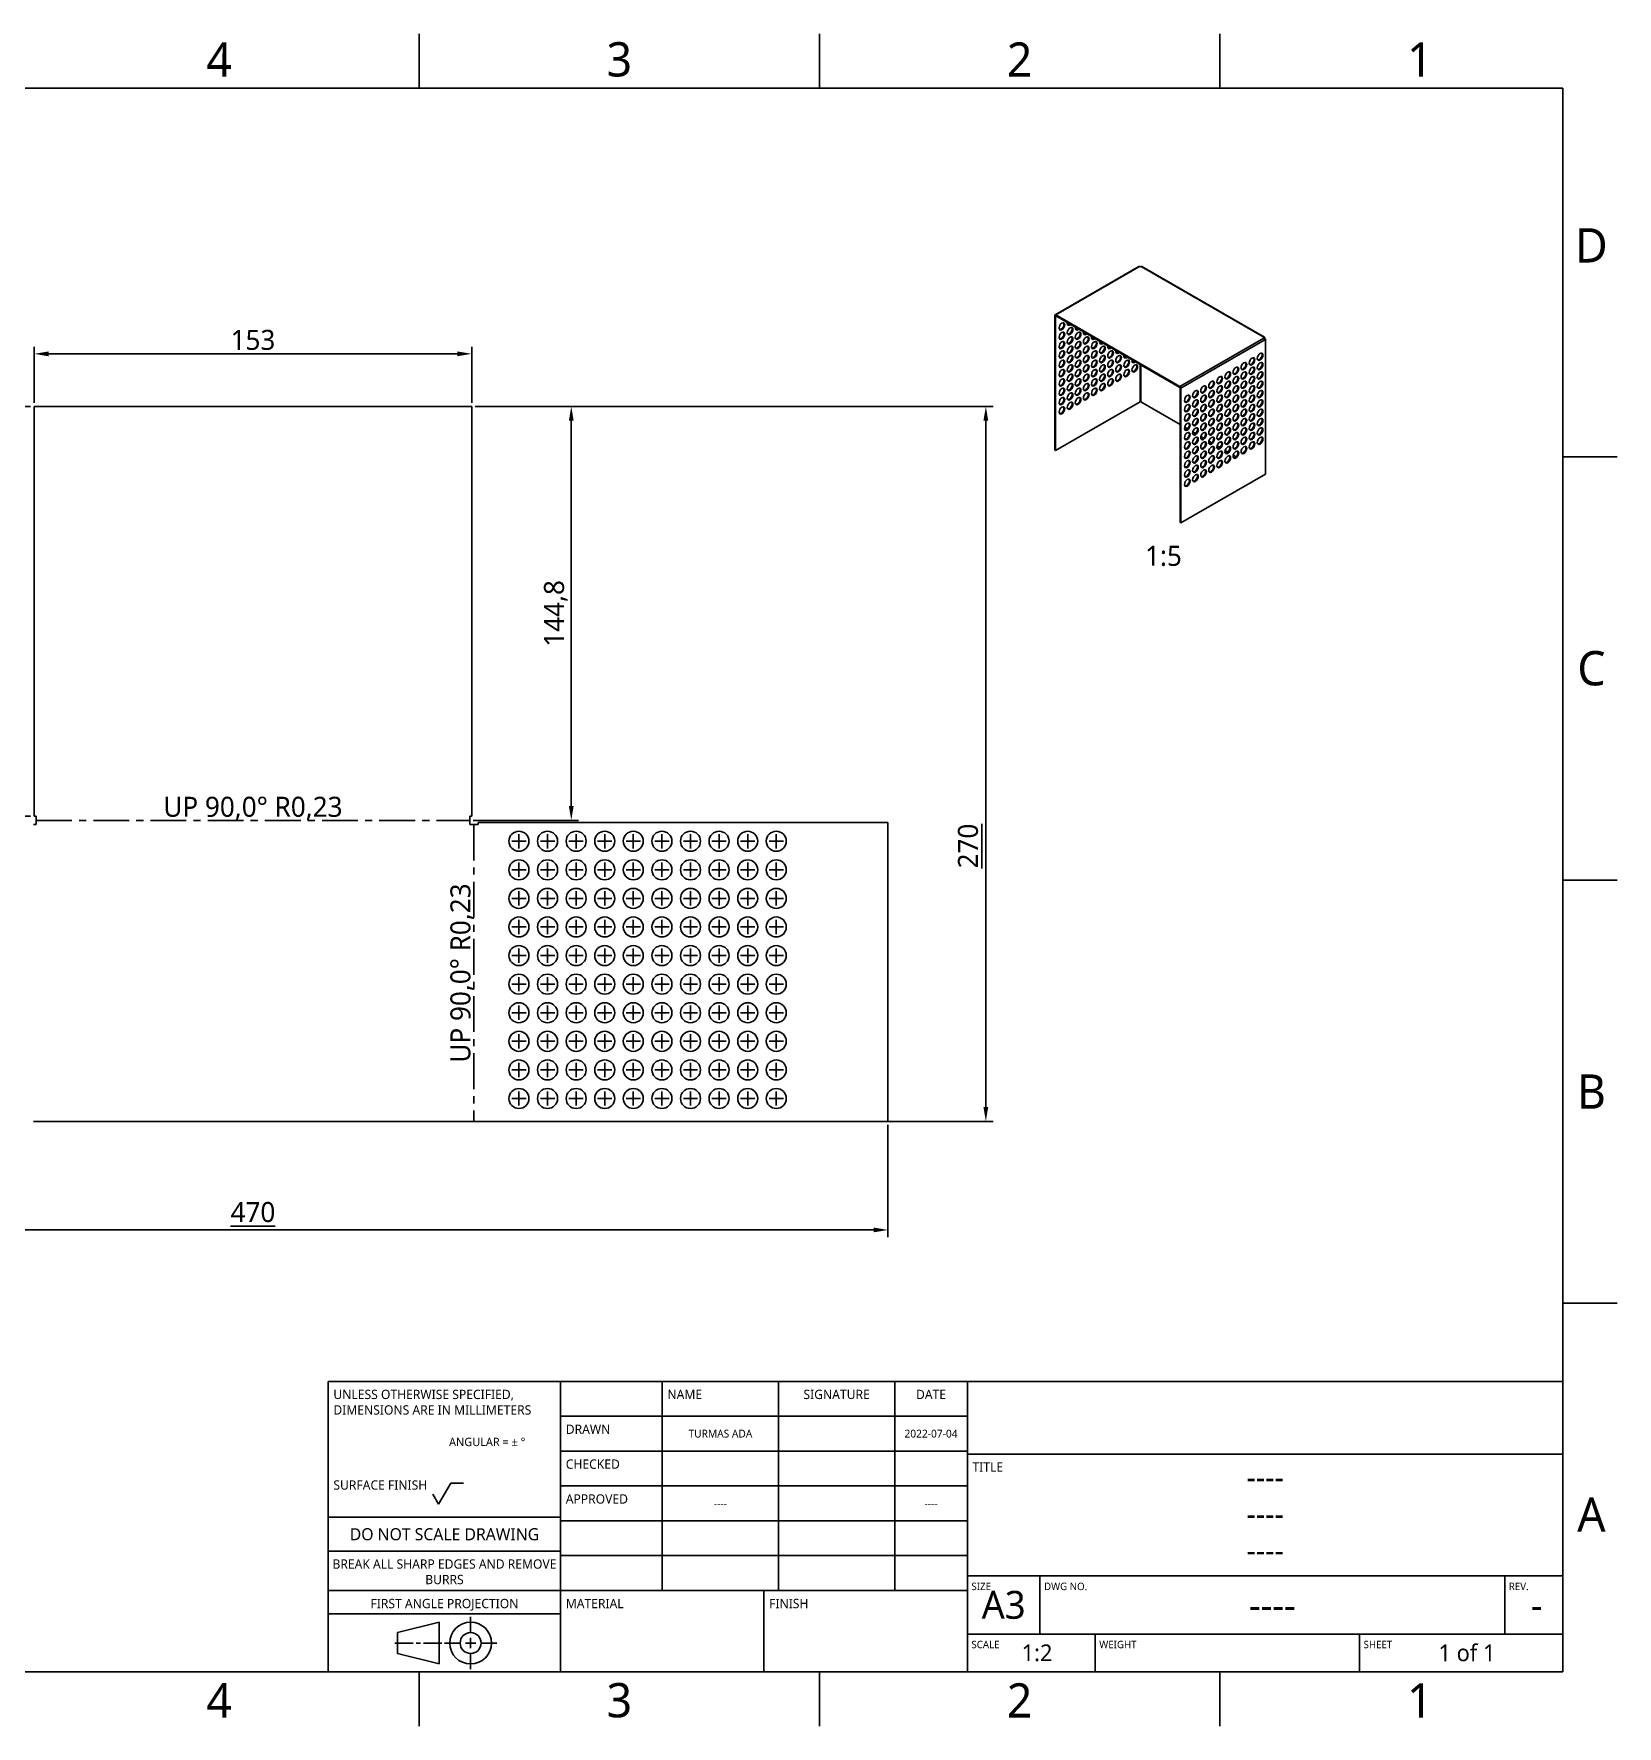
# Model space of a CAD drawing. Extents: x 1 to 420, y 0 to 296.
# Drawn here: x 143.1 to 420, y 0.5 to 296.5 of the extents above; entities that cross this region are included whole.
import ezdxf

# ---------------------------------------------------------------- set-up
doc = ezdxf.new("R2010")
doc.units = 0
doc.header["$LTSCALE"] = 12.7
doc.header["$PDMODE"] = 33
doc.header["$PDSIZE"] = 1
doc.linetypes.add('CENTER', pattern=[0.787402, 0.492126, -0.098425, 0.098425, -0.098425])
doc.layers.get('DEFPOINTS').update_dxf_attribs({"linetype": 'CONTINUOUS'})
for name, color, linetype in [('ANNOTATION_TEXT', 7, 'CONTINUOUS'), ('BORDER_FRAME', 7, 'CONTINUOUS'), ('BORDER_ZONES', 7, 'CONTINUOUS'), ('CENTERMARKS', 7, 'CONTINUOUS'), ('SHEETMETAL_BEND_LINES_UP', 7, 'CENTER'), ('TANGENT_LINES', 7, 'CONTINUOUS'), ('TITLE_BLOCK', 7, 'CONTINUOUS'), ('VISIBLE', 7, 'CONTINUOUS')]:
    doc.layers.add(name, color=color, linetype=linetype)
doc.styles.add('ONSHAPE-STANDARD', font='NotoSans-Regular.ttf')
doc.styles.add('ONSHAPE-STANDARD-DIMENSION', font='')
doc.styles.add('ONSHAPE-STANDARD-FIELDS', font='')
doc.styles.add('ONSHAPE-STANDARD-VIEW-LABE', font='NotoSans-Regular.ttf', dxfattribs={"height": 3.5})
doc.styles.get('ONSHAPE-STANDARD-DIMENSION').set_extended_font_data('Noto Sans')
doc.styles.get('ONSHAPE-STANDARD-FIELDS').set_extended_font_data('Noto Sans')
doc.dimstyles.new('ONSHAPE-ISO-25$0', dxfattribs={"dimtxt": 3.5, "dimasz": 2.5, "dimexe": 1.25, "dimexo": 0.625, "dimtad": 1, "dimtxsty": 'ONSHAPE-STANDARD-DIMENSION', "dimcen": 2.5, "dimclrd": 7, "dimclre": 7, "dimclrt": 7, "dimazin": 3, "dimtfac": 1, "dimtmove": 0, "dimatfit": 3})

# ---------------------------------------------------------------- blocks, each defined once
blk = doc.blocks.new('*D1')
at = {"layer": 'ANNOTATION_TEXT', "color": 7}
for p, q in [((143.18, 231.96), (143.18, 241.78)), ((145.68, 240.53), (217.18, 240.53)), ((219.68, 231.96), (219.68, 241.78))]:
    blk.add_line(p, q, dxfattribs=at)
for points in [[(145.68, 240.95), (145.68, 240.11), (143.18, 240.53)], [(217.18, 240.11), (217.18, 240.95), (219.68, 240.53)]]:
    blk.add_solid(points, dxfattribs=at)
at = {"layer": 'DEFPOINTS', "color": 0}
for p in [(219.68, 240.53), (143.18, 231.34), (219.68, 231.34)]:
    blk.add_point(p, dxfattribs=at)
at = {"layer": 'ANNOTATION_TEXT', "color": 7, "insert": (181.43, 242.95), "char_height": 3.5, "attachment_point": 5, "style": 'ONSHAPE-STANDARD-DIMENSION'}
blk.add_mtext('153', dxfattribs=at)
blk = doc.blocks.new('*D2')
at = {"layer": 'ANNOTATION_TEXT', "color": 7}
for p, q in [((142.55, 231.34), (129.45, 231.34)), ((130.7, 228.84), (130.7, 162.18)), ((142.55, 159.68), (129.45, 159.68))]:
    blk.add_line(p, q, dxfattribs=at)
for points in [[(131.11, 228.84), (130.28, 228.84), (130.7, 231.34)], [(130.28, 162.18), (131.11, 162.18), (130.7, 159.68)]]:
    blk.add_solid(points, dxfattribs=at)
at = {"layer": 'DEFPOINTS', "color": 0}
for p in [(143.18, 231.34), (130.7, 159.68), (143.18, 159.68)]:
    blk.add_point(p, dxfattribs=at)
at = {"layer": 'ANNOTATION_TEXT', "color": 7, "insert": (127.99, 205.14), "char_height": 3.5, "attachment_point": 5, "rotation": 90, "style": 'ONSHAPE-STANDARD-DIMENSION'}
blk.add_mtext('143,3', dxfattribs=at)
blk = doc.blocks.new('*D3')
at = {"layer": 'ANNOTATION_TEXT', "color": 7}
for p, q in [((70.37, 105.66), (70.37, 86.04)), ((292.48, 105.66), (292.48, 86.04)), ((72.87, 87.29), (289.98, 87.29))]:
    blk.add_line(p, q, dxfattribs=at)
for points in [[(72.87, 87.71), (72.87, 86.88), (70.37, 87.29)], [(289.98, 86.88), (289.98, 87.71), (292.48, 87.29)]]:
    blk.add_solid(points, dxfattribs=at)
at = {"layer": 'DEFPOINTS', "color": 0}
for p in [(70.37, 106.28), (292.48, 106.28), (292.48, 87.29)]:
    blk.add_point(p, dxfattribs=at)
at = {"layer": 'ANNOTATION_TEXT', "color": 7, "insert": (181.43, 90.4), "char_height": 3.5, "attachment_point": 5, "style": 'ONSHAPE-STANDARD-DIMENSION'}
blk.add_mtext('\\L470\\l', dxfattribs=at)
blk = doc.blocks.new('*D6')
at = {"layer": 'ANNOTATION_TEXT', "color": 7}
for p, q in [((220.3, 231.34), (238.35, 231.34)), ((237.1, 228.84), (237.1, 161.43)), ((219.96, 158.93), (238.35, 158.93))]:
    blk.add_line(p, q, dxfattribs=at)
for points in [[(237.51, 228.84), (236.68, 228.84), (237.1, 231.34)], [(236.68, 161.43), (237.51, 161.43), (237.1, 158.93)]]:
    blk.add_solid(points, dxfattribs=at)
at = {"layer": 'DEFPOINTS', "color": 0}
for p in [(219.68, 231.34), (219.33, 158.93), (237.1, 158.93)]:
    blk.add_point(p, dxfattribs=at)
at = {"layer": 'ANNOTATION_TEXT', "color": 7, "insert": (234.39, 195.13), "char_height": 3.5, "attachment_point": 5, "rotation": 90, "style": 'ONSHAPE-STANDARD-DIMENSION'}
blk.add_mtext('144,8', dxfattribs=at)
blk = doc.blocks.new('*D7')
at = {"layer": 'ANNOTATION_TEXT', "color": 7}
for p, q in [((220.3, 231.34), (310.85, 231.34)), ((309.6, 228.84), (309.6, 108.78)), ((220.97, 106.28), (310.85, 106.28))]:
    blk.add_line(p, q, dxfattribs=at)
for points in [[(310.01, 228.84), (309.18, 228.84), (309.6, 231.34)], [(309.18, 108.78), (310.01, 108.78), (309.6, 106.28)]]:
    blk.add_solid(points, dxfattribs=at)
at = {"layer": 'DEFPOINTS', "color": 0}
for p in [(219.68, 231.34), (220.35, 106.28), (309.6, 106.28)]:
    blk.add_point(p, dxfattribs=at)
at = {"layer": 'ANNOTATION_TEXT', "color": 7, "insert": (306.49, 154.44), "char_height": 3.5, "attachment_point": 5, "rotation": 90, "style": 'ONSHAPE-STANDARD-DIMENSION'}
blk.add_mtext('\\L270\\l', dxfattribs=at)

msp = doc.modelspace()

# ---------------------------------------------------------------- linework, layer by layer
at = {"layer": 'BORDER_FRAME'}
for p, q in [((10.5, 287), (410.5, 287)), ((410.5, 287), (410.5, 10)), ((410.5, 10), (10.5, 10))]:
    msp.add_line(p, q, dxfattribs=at)
at = {"layer": 'BORDER_ZONES'}
for p, q in [((210.5, 287), (210.5, 296.5)), ((280.5, 287), (280.5, 296.5)), ((350.5, 287), (350.5, 296.5)), ((410.5, 222.5), (420, 222.5)), ((410.5, 148.5), (420, 148.5)), ((410.5, 74.5), (420, 74.5)), ((210.5, 10), (210.5, 0.5)), ((280.5, 10), (280.5, 0.5)), ((350.5, 10), (350.5, 0.5))]:
    msp.add_line(p, q, dxfattribs=at)
at = {"layer": 'CENTERMARKS', "linetype": 'CONTINUOUS'}
for p, q in [((226.6979, 155.2818), (229.1979, 155.2818)), ((227.9479, 154.0318), (227.9479, 156.5318)), ((231.6979, 155.2818), (234.1979, 155.2818)), ((232.9479, 154.0318), (232.9479, 156.5318)), ((236.6979, 155.2818), (239.1979, 155.2818)), ((237.9479, 154.0318), (237.9479, 156.5318)), ((241.6979, 155.2818), (244.1979, 155.2818)), ((242.9479, 154.0318), (242.9479, 156.5318)), ((246.6979, 155.2818), (249.1979, 155.2818)), ((247.9479, 154.0318), (247.9479, 156.5318)), ((251.6979, 155.2818), (254.1979, 155.2818)), ((252.9479, 154.0318), (252.9479, 156.5318)), ((256.6979, 155.2818), (259.1979, 155.2818)), ((257.9479, 154.0318), (257.9479, 156.5318)), ((261.6979, 155.2818), (264.1979, 155.2818)), ((262.9479, 154.0318), (262.9479, 156.5318)), ((266.6979, 155.2818), (269.1979, 155.2818)), ((267.9479, 154.0318), (267.9479, 156.5318)), ((271.6979, 155.2818), (274.1979, 155.2818)), ((272.9479, 154.0318), (272.9479, 156.5318)), ((227.9479, 149.0318), (227.9479, 151.5318)), ((232.9479, 149.0318), (232.9479, 151.5318)), ((237.9479, 149.0318), (237.9479, 151.5318)), ((242.9479, 149.0318), (242.9479, 151.5318)), ((247.9479, 149.0318), (247.9479, 151.5318)), ((252.9479, 149.0318), (252.9479, 151.5318)), ((257.9479, 149.0318), (257.9479, 151.5318)), ((262.9479, 149.0318), (262.9479, 151.5318)), ((267.9479, 149.0318), (267.9479, 151.5318)), ((272.9479, 149.0318), (272.9479, 151.5318)), ((226.6979, 150.2818), (229.1979, 150.2818)), ((231.6979, 150.2818), (234.1979, 150.2818)), ((236.6979, 150.2818), (239.1979, 150.2818)), ((241.6979, 150.2818), (244.1979, 150.2818)), ((246.6979, 150.2818), (249.1979, 150.2818)), ((251.6979, 150.2818), (254.1979, 150.2818)), ((256.6979, 150.2818), (259.1979, 150.2818)), ((261.6979, 150.2818), (264.1979, 150.2818)), ((266.6979, 150.2818), (269.1979, 150.2818)), ((271.6979, 150.2818), (274.1979, 150.2818)), ((226.6979, 145.2818), (229.1979, 145.2818)), ((227.9479, 144.0318), (227.9479, 146.5318)), ((231.6979, 145.2818), (234.1979, 145.2818)), ((232.9479, 144.0318), (232.9479, 146.5318)), ((236.6979, 145.2818), (239.1979, 145.2818)), ((237.9479, 144.0318), (237.9479, 146.5318)), ((241.6979, 145.2818), (244.1979, 145.2818)), ((242.9479, 144.0318), (242.9479, 146.5318)), ((246.6979, 145.2818), (249.1979, 145.2818)), ((247.9479, 144.0318), (247.9479, 146.5318)), ((251.6979, 145.2818), (254.1979, 145.2818)), ((252.9479, 144.0318), (252.9479, 146.5318)), ((256.6979, 145.2818), (259.1979, 145.2818)), ((257.9479, 144.0318), (257.9479, 146.5318)), ((261.6979, 145.2818), (264.1979, 145.2818)), ((262.9479, 144.0318), (262.9479, 146.5318)), ((266.6979, 145.2818), (269.1979, 145.2818)), ((267.9479, 144.0318), (267.9479, 146.5318)), ((271.6979, 145.2818), (274.1979, 145.2818)), ((272.9479, 144.0318), (272.9479, 146.5318)), ((226.6979, 140.2818), (229.1979, 140.2818)), ((227.9479, 139.0318), (227.9479, 141.5318)), ((231.6979, 140.2818), (234.1979, 140.2818)), ((232.9479, 139.0318), (232.9479, 141.5318)), ((236.6979, 140.2818), (239.1979, 140.2818)), ((237.9479, 139.0318), (237.9479, 141.5318)), ((241.6979, 140.2818), (244.1979, 140.2818)), ((242.9479, 139.0318), (242.9479, 141.5318)), ((246.6979, 140.2818), (249.1979, 140.2818)), ((247.9479, 139.0318), (247.9479, 141.5318)), ((251.6979, 140.2818), (254.1979, 140.2818)), ((252.9479, 139.0318), (252.9479, 141.5318)), ((256.6979, 140.2818), (259.1979, 140.2818)), ((257.9479, 139.0318), (257.9479, 141.5318)), ((261.6979, 140.2818), (264.1979, 140.2818)), ((262.9479, 139.0318), (262.9479, 141.5318)), ((266.6979, 140.2818), (269.1979, 140.2818)), ((267.9479, 139.0318), (267.9479, 141.5318)), ((271.6979, 140.2818), (274.1979, 140.2818)), ((272.9479, 139.0318), (272.9479, 141.5318)), ((227.9479, 134.0318), (227.9479, 136.5318)), ((232.9479, 134.0318), (232.9479, 136.5318)), ((237.9479, 134.0318), (237.9479, 136.5318)), ((242.9479, 134.0318), (242.9479, 136.5318)), ((247.9479, 134.0318), (247.9479, 136.5318)), ((252.9479, 134.0318), (252.9479, 136.5318)), ((257.9479, 134.0318), (257.9479, 136.5318)), ((262.9479, 134.0318), (262.9479, 136.5318)), ((267.9479, 134.0318), (267.9479, 136.5318)), ((272.9479, 134.0318), (272.9479, 136.5318)), ((226.6979, 135.2818), (229.1979, 135.2818)), ((231.6979, 135.2818), (234.1979, 135.2818)), ((236.6979, 135.2818), (239.1979, 135.2818)), ((241.6979, 135.2818), (244.1979, 135.2818)), ((246.6979, 135.2818), (249.1979, 135.2818)), ((251.6979, 135.2818), (254.1979, 135.2818)), ((256.6979, 135.2818), (259.1979, 135.2818)), ((261.6979, 135.2818), (264.1979, 135.2818)), ((266.6979, 135.2818), (269.1979, 135.2818)), ((271.6979, 135.2818), (274.1979, 135.2818)), ((226.6979, 130.2818), (229.1979, 130.2818)), ((227.9479, 129.0318), (227.9479, 131.5318)), ((231.6979, 130.2818), (234.1979, 130.2818)), ((232.9479, 129.0318), (232.9479, 131.5318)), ((236.6979, 130.2818), (239.1979, 130.2818)), ((237.9479, 129.0318), (237.9479, 131.5318)), ((241.6979, 130.2818), (244.1979, 130.2818)), ((242.9479, 129.0318), (242.9479, 131.5318)), ((246.6979, 130.2818), (249.1979, 130.2818)), ((247.9479, 129.0318), (247.9479, 131.5318)), ((251.6979, 130.2818), (254.1979, 130.2818)), ((252.9479, 129.0318), (252.9479, 131.5318)), ((256.6979, 130.2818), (259.1979, 130.2818)), ((257.9479, 129.0318), (257.9479, 131.5318)), ((261.6979, 130.2818), (264.1979, 130.2818)), ((262.9479, 129.0318), (262.9479, 131.5318)), ((266.6979, 130.2818), (269.1979, 130.2818)), ((267.9479, 129.0318), (267.9479, 131.5318)), ((271.6979, 130.2818), (274.1979, 130.2818)), ((272.9479, 129.0318), (272.9479, 131.5318)), ((226.6979, 125.2818), (229.1979, 125.2818)), ((227.9479, 124.0318), (227.9479, 126.5318)), ((231.6979, 125.2818), (234.1979, 125.2818)), ((232.9479, 124.0318), (232.9479, 126.5318)), ((236.6979, 125.2818), (239.1979, 125.2818)), ((237.9479, 124.0318), (237.9479, 126.5318)), ((241.6979, 125.2818), (244.1979, 125.2818)), ((242.9479, 124.0318), (242.9479, 126.5318)), ((246.6979, 125.2818), (249.1979, 125.2818)), ((247.9479, 124.0318), (247.9479, 126.5318)), ((251.6979, 125.2818), (254.1979, 125.2818)), ((252.9479, 124.0318), (252.9479, 126.5318)), ((256.6979, 125.2818), (259.1979, 125.2818)), ((257.9479, 124.0318), (257.9479, 126.5318)), ((261.6979, 125.2818), (264.1979, 125.2818)), ((262.9479, 124.0318), (262.9479, 126.5318)), ((266.6979, 125.2818), (269.1979, 125.2818)), ((267.9479, 124.0318), (267.9479, 126.5318)), ((271.6979, 125.2818), (274.1979, 125.2818)), ((272.9479, 124.0318), (272.9479, 126.5318)), ((227.9479, 119.0318), (227.9479, 121.5318)), ((232.9479, 119.0318), (232.9479, 121.5318)), ((237.9479, 119.0318), (237.9479, 121.5318)), ((242.9479, 119.0318), (242.9479, 121.5318)), ((247.9479, 119.0318), (247.9479, 121.5318)), ((252.9479, 119.0318), (252.9479, 121.5318)), ((257.9479, 119.0318), (257.9479, 121.5318)), ((262.9479, 119.0318), (262.9479, 121.5318)), ((267.9479, 119.0318), (267.9479, 121.5318)), ((272.9479, 119.0318), (272.9479, 121.5318)), ((226.6979, 120.2818), (229.1979, 120.2818)), ((231.6979, 120.2818), (234.1979, 120.2818)), ((236.6979, 120.2818), (239.1979, 120.2818)), ((241.6979, 120.2818), (244.1979, 120.2818)), ((246.6979, 120.2818), (249.1979, 120.2818)), ((251.6979, 120.2818), (254.1979, 120.2818)), ((256.6979, 120.2818), (259.1979, 120.2818)), ((261.6979, 120.2818), (264.1979, 120.2818)), ((266.6979, 120.2818), (269.1979, 120.2818)), ((271.6979, 120.2818), (274.1979, 120.2818)), ((227.9479, 114.0318), (227.9479, 116.5318)), ((232.9479, 114.0318), (232.9479, 116.5318)), ((237.9479, 114.0318), (237.9479, 116.5318)), ((242.9479, 114.0318), (242.9479, 116.5318)), ((247.9479, 114.0318), (247.9479, 116.5318)), ((252.9479, 114.0318), (252.9479, 116.5318)), ((257.9479, 114.0318), (257.9479, 116.5318)), ((262.9479, 114.0318), (262.9479, 116.5318)), ((267.9479, 114.0318), (267.9479, 116.5318)), ((272.9479, 114.0318), (272.9479, 116.5318)), ((226.6979, 115.2818), (229.1979, 115.2818)), ((231.6979, 115.2818), (234.1979, 115.2818)), ((236.6979, 115.2818), (239.1979, 115.2818)), ((241.6979, 115.2818), (244.1979, 115.2818)), ((246.6979, 115.2818), (249.1979, 115.2818)), ((251.6979, 115.2818), (254.1979, 115.2818)), ((256.6979, 115.2818), (259.1979, 115.2818)), ((261.6979, 115.2818), (264.1979, 115.2818)), ((266.6979, 115.2818), (269.1979, 115.2818)), ((271.6979, 115.2818), (274.1979, 115.2818)), ((226.6979, 110.2818), (229.1979, 110.2818)), ((227.9479, 109.0318), (227.9479, 111.5318)), ((231.6979, 110.2818), (234.1979, 110.2818)), ((232.9479, 109.0318), (232.9479, 111.5318)), ((236.6979, 110.2818), (239.1979, 110.2818)), ((237.9479, 109.0318), (237.9479, 111.5318)), ((241.6979, 110.2818), (244.1979, 110.2818)), ((242.9479, 109.0318), (242.9479, 111.5318)), ((246.6979, 110.2818), (249.1979, 110.2818)), ((247.9479, 109.0318), (247.9479, 111.5318)), ((251.6979, 110.2818), (254.1979, 110.2818)), ((252.9479, 109.0318), (252.9479, 111.5318)), ((256.6979, 110.2818), (259.1979, 110.2818)), ((257.9479, 109.0318), (257.9479, 111.5318)), ((261.6979, 110.2818), (264.1979, 110.2818)), ((262.9479, 109.0318), (262.9479, 111.5318)), ((266.6979, 110.2818), (269.1979, 110.2818)), ((267.9479, 109.0318), (267.9479, 111.5318)), ((271.6979, 110.2818), (274.1979, 110.2818)), ((272.9479, 109.0318), (272.9479, 111.5318))]:
    msp.add_line(p, q, dxfattribs=at)
at = {"layer": 'SHEETMETAL_BEND_LINES_UP'}
for p, q in [((143.5268, 158.9339), (219.3309, 158.9339)), ((220.0809, 158.1839), (220.0809, 106.2818))]:
    msp.add_line(p, q, dxfattribs=at)
at = {"layer": 'TANGENT_LINES'}
for p, q in [((336.494, 255.8205), (321.8139, 247.3449)), ((358.2078, 243.4418), (336.7672, 255.8205)), ((321.7813, 247.1629), (321.6399, 247.2445)), ((321.8139, 247.1816), (321.7813, 247.1629)), ((321.8139, 247.1816), (321.8139, 247.3449)), ((358.2078, 243.284), (343.5277, 234.8085)), ((358.3817, 242.9827), (343.7016, 234.5072)), ((358.2078, 243.4418), (358.2078, 243.284)), ((358.2418, 243.2605), (358.3817, 243.3413)), ((343.5277, 234.6452), (343.5277, 234.8085)), ((343.5602, 234.5888), (343.7016, 234.5072))]:
    msp.add_line(p, q, dxfattribs=at)
at = {"layer": 'TITLE_BLOCK'}
for p, q in [((194.6, 10), (194.6, 60.8)), ((194.6, 60.8), (235.24, 60.8)), ((235.24, 10), (235.24, 60.8)), ((235.24, 60.8), (306.36, 60.8)), ((253.02, 24.224), (253.02, 60.8)), ((273.34, 24.224), (273.34, 60.8)), ((293.66, 24.224), (293.66, 60.8)), ((306.36, 10), (306.36, 60.8)), ((306.36, 60.8), (410.5, 60.8)), ((235.24, 54.704), (306.36, 54.704)), ((235.24, 48.608), (306.36, 48.608)), ((306.36, 48.1), (410.5, 48.1)), ((213.904, 39.3298), (216.0376, 43.0253)), ((216.0376, 43.0253), (218.2728, 43.0253)), ((235.24, 42.512), (306.36, 42.512)), ((212.888, 41.0896), (213.904, 39.3298)), ((194.6, 37.0256), (235.24, 37.0256)), ((235.24, 36.416), (306.36, 36.416)), ((194.6, 31.1328), (235.24, 31.1328)), ((235.24, 30.32), (306.36, 30.32)), ((306.36, 26.764), (410.5, 26.764)), ((319.06, 16.604), (319.06, 26.764)), ((400.34, 16.604), (400.34, 26.764)), ((194.6, 24.224), (235.24, 24.224)), ((235.24, 24.224), (306.36, 24.224)), ((270.8, 10), (270.8, 24.224)), ((194.6, 20.16), (235.24, 20.16)), ((214.0056, 18.697), (206.6904, 16.8682)), ((214.0056, 11.3818), (214.0056, 18.697)), ((219.492, 16.8682), (219.492, 19.6114)), ((209.4336, 15.0394), (206.2332, 15.0394)), ((206.6904, 16.8682), (206.6904, 13.2106)), ((210.7138, 15.0394), (209.9822, 15.0394)), ((211.2624, 15.0394), (214.4628, 15.0394)), ((217.6632, 15.0394), (214.92, 15.0394)), ((220.4064, 15.0394), (218.5776, 15.0394)), ((219.492, 15.9538), (219.492, 14.125)), ((221.3208, 15.0394), (224.064, 15.0394)), ((306.36, 16.604), (410.5, 16.604)), ((328.712, 10), (328.712, 16.604)), ((374.94, 10), (374.94, 16.604)), ((206.6904, 13.2106), (214.0056, 11.3818)), ((219.492, 13.2106), (219.492, 10.4674)), ((194.6, 10), (235.24, 10))]:
    msp.add_line(p, q, dxfattribs=at)
for radius in [3.6576, 1.8288]:
    msp.add_circle((219.492, 15.0394), radius, dxfattribs=at)
at = {"layer": 'VISIBLE'}
for p, q in [((336.371, 255.8327), (321.6909, 247.3571)), ((336.494, 255.8205), (336.6306, 255.7416)), ((336.6306, 255.7416), (336.7672, 255.8205)), ((358.3308, 243.4539), (336.8902, 255.8327)), ((321.6399, 223.6853), (321.6399, 247.2445)), ((321.7813, 223.6037), (321.7813, 247.1629)), ((343.5277, 234.8085), (321.8139, 247.3449)), ((343.5277, 234.6452), (321.8139, 247.1816)), ((358.2078, 243.4418), (358.0712, 243.3629)), ((358.0712, 243.3629), (358.2078, 243.284)), ((358.3817, 243.1836), (358.3308, 243.1542)), ((358.4802, 243.1268), (358.3697, 243.063)), ((358.3817, 243.1836), (358.3817, 243.3413)), ((358.4802, 243.1268), (358.3817, 243.1836)), ((358.3817, 242.9827), (358.3817, 242.825)), ((358.3817, 242.9386), (358.4802, 242.8818)), ((358.3817, 242.825), (358.4802, 242.8818)), ((358.4802, 242.8818), (358.4802, 243.1268)), ((358.4802, 219.4804), (358.4802, 242.8818)), ((336.5599, 232.1361), (336.5599, 238.668)), ((336.7013, 232.1361), (336.7013, 238.5864)), ((343.5602, 211.0296), (343.5602, 234.5888)), ((343.7016, 210.948), (343.7016, 234.5072)), ((143.1788, 231.3359), (219.6788, 231.3359)), ((143.1788, 231.3359), (143.1788, 159.6839)), ((219.6788, 231.3359), (219.6788, 159.6839)), ((321.7813, 223.6037), (336.5599, 232.1361)), ((343.5602, 228.176), (336.7013, 232.1361)), ((344.8631, 227.4238), (344.3687, 227.7093)), ((346.2774, 226.6073), (345.7829, 226.8928)), ((347.6916, 225.7908), (347.1971, 226.0763)), ((349.1058, 224.9743), (348.6114, 225.2598)), ((321.7813, 223.6037), (321.6399, 223.6853)), ((350.52, 224.1578), (350.0256, 224.4433)), ((351.9342, 223.3413), (351.4398, 223.6268)), ((353.3484, 222.5248), (352.854, 222.8103)), ((343.7016, 210.948), (358.4802, 219.4804)), ((343.5602, 211.0296), (343.7016, 210.948)), ((143.5268, 158.1839), (143.0438, 158.1839)), ((143.1788, 159.6839), (143.5268, 159.6839)), ((143.5268, 159.6839), (143.5268, 159.2009)), ((143.5268, 158.6668), (143.5268, 159.2009)), ((143.5268, 158.6668), (143.5268, 158.1839)), ((219.3309, 159.6839), (219.6788, 159.6839)), ((219.3309, 159.2009), (219.3309, 159.6839)), ((219.3309, 159.2009), (219.3309, 158.6668)), ((219.3309, 158.1839), (219.3309, 158.6668)), ((219.8138, 158.1839), (219.3309, 158.1839)), ((219.8138, 158.1839), (220.3479, 158.1839)), ((220.8309, 158.1839), (220.3479, 158.1839)), ((220.8309, 158.5318), (220.8309, 158.1839)), ((292.4829, 158.5318), (220.8309, 158.5318)), ((292.4829, 106.2818), (292.4829, 158.5318)), ((143.0438, 106.2818), (219.8138, 106.2818)), ((220.3479, 106.2818), (219.8138, 106.2818)), ((292.4829, 106.2818), (220.3479, 106.2818))]:
    msp.add_line(p, q, dxfattribs=at)
for centre in [(227.9479, 155.2818), (232.9479, 155.2818), (237.9479, 155.2818), (242.9479, 155.2818), (247.9479, 155.2818), (252.9479, 155.2818), (257.9479, 155.2818), (262.9479, 155.2818), (267.9479, 155.2818), (272.9479, 155.2818), (227.9479, 150.2818), (232.9479, 150.2818), (237.9479, 150.2818), (242.9479, 150.2818), (247.9479, 150.2818), (252.9479, 150.2818), (257.9479, 150.2818), (262.9479, 150.2818), (267.9479, 150.2818), (272.9479, 150.2818), (227.9479, 145.2818), (232.9479, 145.2818), (237.9479, 145.2818), (242.9479, 145.2818), (247.9479, 145.2818), (252.9479, 145.2818), (257.9479, 145.2818), (262.9479, 145.2818), (267.9479, 145.2818), (272.9479, 145.2818), (227.9479, 140.2818), (232.9479, 140.2818), (237.9479, 140.2818), (242.9479, 140.2818), (247.9479, 140.2818), (252.9479, 140.2818), (257.9479, 140.2818), (262.9479, 140.2818), (267.9479, 140.2818), (272.9479, 140.2818), (227.9479, 135.2818), (232.9479, 135.2818), (237.9479, 135.2818), (242.9479, 135.2818), (247.9479, 135.2818), (252.9479, 135.2818), (257.9479, 135.2818), (262.9479, 135.2818), (267.9479, 135.2818), (272.9479, 135.2818), (227.9479, 130.2818), (232.9479, 130.2818), (237.9479, 130.2818), (242.9479, 130.2818), (247.9479, 130.2818), (252.9479, 130.2818), (257.9479, 130.2818), (262.9479, 130.2818), (267.9479, 130.2818), (272.9479, 130.2818), (227.9479, 125.2818), (232.9479, 125.2818), (237.9479, 125.2818), (242.9479, 125.2818), (247.9479, 125.2818), (252.9479, 125.2818), (257.9479, 125.2818), (262.9479, 125.2818), (267.9479, 125.2818), (272.9479, 125.2818), (227.9479, 120.2818), (232.9479, 120.2818), (237.9479, 120.2818), (242.9479, 120.2818), (247.9479, 120.2818), (252.9479, 120.2818), (257.9479, 120.2818), (262.9479, 120.2818), (267.9479, 120.2818), (272.9479, 120.2818), (227.9479, 115.2818), (232.9479, 115.2818), (237.9479, 115.2818), (242.9479, 115.2818), (247.9479, 115.2818), (252.9479, 115.2818), (257.9479, 115.2818), (262.9479, 115.2818), (267.9479, 115.2818), (272.9479, 115.2818), (227.9479, 110.2818), (232.9479, 110.2818), (237.9479, 110.2818), (242.9479, 110.2818), (247.9479, 110.2818), (252.9479, 110.2818), (257.9479, 110.2818), (262.9479, 110.2818), (267.9479, 110.2818), (272.9479, 110.2818)]:
    msp.add_circle(centre, 1.75, dxfattribs=at)
for centre, major_axis, start_param, end_param in [((336.494, 255.6196), (0.123, -0.213), 2.35619449, 3.14159265), ((336.7672, 255.6196), (0.123, 0.213), 0, 0.78539816), ((321.8139, 247.1441), (0.123, -0.213), 2.35619449, 3.92699082), ((321.8139, 247.1441), (0.023, -0.0398), 2.35619449, 3.92699082), ((322.7713, 245.4156), (0.35, 0.6062), 3.34502339, 6.07975457), ((324.3269, 246.1504), (0.35, 0.6062), 2.11673674, 4.16644856), ((324.1855, 246.2321), (0.35, 0.6062), 3.34502339, 4.16644856), ((322.7713, 243.7826), (0.35, 0.6062), 3.34502339, 6.07975457), ((324.1855, 244.5991), (0.35, 0.6062), 3.34502339, 6.07975457), ((324.1855, 242.9661), (0.35, 0.6062), 3.34502339, 6.07975457), ((325.7411, 245.3339), (0.35, 0.6062), 2.11673674, 4.16644856), ((325.5997, 245.4156), (0.35, 0.6062), 3.34502339, 4.16644856), ((325.5997, 243.7826), (0.35, 0.6062), 3.34502339, 6.07975457), ((327.1553, 244.5174), (0.35, 0.6062), 2.11673674, 4.16644856), ((327.0139, 244.5991), (0.35, 0.6062), 3.34502339, 4.16644856), ((327.0139, 242.9661), (0.35, 0.6062), 3.34502339, 6.07975457), ((328.5696, 243.7009), (0.35, 0.6062), 2.11673674, 4.16644856), ((328.4281, 243.7826), (0.35, 0.6062), 3.34502339, 4.16644856), ((329.9838, 242.8844), (0.35, 0.6062), 2.11673674, 4.16644856), ((358.2078, 243.0832), (0.123, -0.213), 0.78539816, 2.35619449), ((322.7713, 242.1496), (0.35, 0.6062), 3.34502339, 6.07975457), ((322.7713, 240.5166), (0.35, 0.6062), 3.34502339, 6.07975457), ((324.1855, 241.3331), (0.35, 0.6062), 3.34502339, 6.07975457), ((324.1855, 239.7001), (0.35, 0.6062), 3.34502339, 6.07975457), ((325.5997, 242.1496), (0.35, 0.6062), 3.34502339, 6.07975457), ((325.5997, 240.5166), (0.35, 0.6062), 3.34502339, 6.07975457), ((327.0139, 241.3331), (0.35, 0.6062), 3.34502339, 6.07975457), ((327.0139, 239.7001), (0.35, 0.6062), 3.34502339, 6.07975457), ((328.4281, 242.1496), (0.35, 0.6062), 3.34502339, 6.07975457), ((328.4281, 240.5166), (0.35, 0.6062), 3.34502339, 6.07975457), ((329.8423, 242.9661), (0.35, 0.6062), 3.34502339, 4.16644856), ((329.8423, 241.3331), (0.35, 0.6062), 3.34502339, 6.07975457), ((329.8423, 239.7001), (0.35, 0.6062), 3.34502339, 6.07975457), ((331.398, 242.0679), (0.35, 0.6062), 2.11673674, 4.16644856), ((331.2566, 242.1496), (0.35, 0.6062), 3.34502339, 4.16644856), ((331.2566, 240.5166), (0.35, 0.6062), 3.34502339, 6.07975457), ((332.8122, 241.2514), (0.35, 0.6062), 2.11673674, 4.16644856), ((332.6708, 241.3331), (0.35, 0.6062), 3.34502339, 4.16644856), ((332.6708, 239.7001), (0.35, 0.6062), 3.34502339, 6.07975457), ((334.2264, 240.4349), (0.35, 0.6062), 2.11673674, 4.16644856), ((334.085, 240.5166), (0.35, 0.6062), 3.34502339, 4.16644856), ((356.0053, 239.2918), (0.35, 0.6062), 3.34502339, 6.07975457), ((357.4195, 240.1083), (0.35, 0.6062), 3.34502339, 6.07975457), ((322.7713, 238.8836), (0.35, 0.6062), 3.34502339, 6.07975457), ((322.7713, 237.2506), (0.35, 0.6062), 3.34502339, 6.07975457), ((324.1855, 238.0671), (0.35, 0.6062), 3.34502339, 6.07975457), ((324.1855, 236.4341), (0.35, 0.6062), 3.34502339, 6.07975457), ((325.5997, 238.8836), (0.35, 0.6062), 3.34502339, 6.07975457), ((325.5997, 237.2506), (0.35, 0.6062), 3.34502339, 6.07975457), ((327.0139, 238.0671), (0.35, 0.6062), 3.34502339, 6.07975457), ((327.0139, 236.4341), (0.35, 0.6062), 3.34502339, 6.07975457), ((328.4281, 238.8836), (0.35, 0.6062), 3.34502339, 6.07975457), ((328.4281, 237.2506), (0.35, 0.6062), 3.34502339, 6.07975457), ((329.8423, 238.0671), (0.35, 0.6062), 3.34502339, 6.07975457), ((329.8423, 236.4341), (0.35, 0.6062), 3.34502339, 6.07975457), ((331.2566, 238.8836), (0.35, 0.6062), 3.34502339, 6.07975457), ((331.2566, 237.2506), (0.35, 0.6062), 3.34502339, 6.07975457), ((332.6708, 238.0671), (0.35, 0.6062), 3.34502339, 6.07975457), ((332.6708, 236.4341), (0.35, 0.6062), 3.34502339, 6.07975457), ((334.085, 238.8836), (0.35, 0.6062), 3.34502339, 6.07975457), ((334.085, 237.2506), (0.35, 0.6062), 3.34502339, 6.07975457), ((335.6406, 239.6184), (0.35, 0.6062), 2.11673674, 4.16644856), ((335.4992, 239.7001), (0.35, 0.6062), 3.34502339, 4.16644856), ((335.4992, 238.0671), (0.35, 0.6062), 3.34502339, 6.07975457), ((351.7627, 236.8423), (0.35, 0.6062), 3.34502339, 6.07975457), ((353.1769, 237.6588), (0.35, 0.6062), 3.34502339, 6.07975457), ((354.5911, 238.4753), (0.35, 0.6062), 3.34502339, 6.07975457), ((354.5911, 236.8423), (0.35, 0.6062), 3.34502339, 6.07975457), ((356.0053, 237.6588), (0.35, 0.6062), 3.34502339, 6.07975457), ((357.4195, 238.4753), (0.35, 0.6062), 3.34502339, 6.07975457), ((357.4195, 236.8423), (0.35, 0.6062), 3.34502339, 6.07975457), ((322.7713, 235.6176), (0.35, 0.6062), 3.34502339, 6.07975457), ((322.7713, 233.9846), (0.35, 0.6062), 3.34502339, 6.07975457), ((324.1855, 234.8011), (0.35, 0.6062), 3.34502339, 6.07975457), ((325.5997, 235.6176), (0.35, 0.6062), 3.34502339, 6.07975457), ((325.5997, 233.9846), (0.35, 0.6062), 3.34502339, 6.07975457), ((327.0139, 234.8011), (0.35, 0.6062), 3.34502339, 6.07975457), ((328.4281, 235.6176), (0.35, 0.6062), 3.34502339, 6.07975457), ((328.4281, 233.9846), (0.35, 0.6062), 3.34502339, 6.07975457), ((329.8423, 234.8011), (0.35, 0.6062), 3.34502339, 6.07975457), ((331.2566, 235.6176), (0.35, 0.6062), 3.34502339, 6.07975457), ((343.5277, 234.6076), (0.123, -0.213), 0.78539816, 2.35619449), ((343.5277, 234.6076), (0.023, -0.0398), 0.78539816, 2.35619449), ((346.1058, 233.5764), (0.35, 0.6062), 3.34502339, 6.07975457), ((347.52, 234.3929), (0.35, 0.6062), 3.34502339, 6.07975457), ((348.9342, 235.2094), (0.35, 0.6062), 3.34502339, 6.07975457), ((348.9342, 233.5764), (0.35, 0.6062), 3.34502339, 6.07975457), ((350.3484, 236.0258), (0.35, 0.6062), 3.34502339, 6.07975457), ((350.3484, 234.3929), (0.35, 0.6062), 3.34502339, 6.07975457), ((351.7627, 235.2094), (0.35, 0.6062), 3.34502339, 6.07975457), ((351.7627, 233.5764), (0.35, 0.6062), 3.34502339, 6.07975457), ((353.1769, 236.0258), (0.35, 0.6062), 3.34502339, 6.07975457), ((353.1769, 234.3929), (0.35, 0.6062), 3.34502339, 6.07975457), ((354.5911, 235.2094), (0.35, 0.6062), 3.34502339, 6.07975457), ((354.5911, 233.5764), (0.35, 0.6062), 3.34502339, 6.07975457), ((356.0053, 236.0258), (0.35, 0.6062), 3.34502339, 6.07975457), ((356.0053, 234.3929), (0.35, 0.6062), 3.34502339, 6.07975457), ((357.4195, 235.2094), (0.35, 0.6062), 3.34502339, 6.07975457), ((357.4195, 233.5764), (0.35, 0.6062), 3.34502339, 6.07975457), ((322.7713, 232.3516), (0.35, 0.6062), 3.34502339, 6.07975457), ((322.7713, 230.7186), (0.35, 0.6062), 3.34502339, 6.07975457), ((324.1855, 233.1681), (0.35, 0.6062), 3.34502339, 6.07975457), ((324.1855, 231.5351), (0.35, 0.6062), 3.34502339, 6.07975457), ((325.5997, 232.3516), (0.35, 0.6062), 3.34502339, 6.07975457), ((327.0139, 233.1681), (0.35, 0.6062), 3.34502339, 6.07975457), ((344.6916, 232.7599), (0.35, 0.6062), 3.34502339, 6.07975457), ((344.6916, 231.1269), (0.35, 0.6062), 3.34502339, 6.07975457), ((346.1058, 231.9434), (0.35, 0.6062), 3.34502339, 6.07975457), ((347.52, 232.7599), (0.35, 0.6062), 3.34502339, 6.07975457), ((347.52, 231.1269), (0.35, 0.6062), 3.34502339, 6.07975457), ((348.9342, 231.9434), (0.35, 0.6062), 3.34502339, 6.07975457), ((350.3484, 232.7599), (0.35, 0.6062), 3.34502339, 6.07975457), ((350.3484, 231.1269), (0.35, 0.6062), 3.34502339, 6.07975457), ((351.7627, 231.9434), (0.35, 0.6062), 3.34502339, 6.07975457), ((353.1769, 232.7599), (0.35, 0.6062), 3.34502339, 6.07975457), ((353.1769, 231.1269), (0.35, 0.6062), 3.34502339, 6.07975457), ((354.5911, 231.9434), (0.35, 0.6062), 3.34502339, 6.07975457), ((356.0053, 232.7599), (0.35, 0.6062), 3.34502339, 6.07975457), ((356.0053, 231.1269), (0.35, 0.6062), 3.34502339, 6.07975457), ((357.4195, 231.9434), (0.35, 0.6062), 3.34502339, 6.07975457), ((344.6916, 229.4939), (0.35, 0.6062), 3.34502339, 6.07975457), ((344.6916, 227.8609), (0.35, 0.6062), 3.34502339, 6.07975457), ((346.1058, 230.3104), (0.35, 0.6062), 3.34502339, 6.07975457), ((346.1058, 228.6774), (0.35, 0.6062), 3.34502339, 6.07975457), ((347.52, 229.4939), (0.35, 0.6062), 3.34502339, 6.07975457), ((347.52, 227.8609), (0.35, 0.6062), 3.34502339, 6.07975457), ((348.9342, 230.3104), (0.35, 0.6062), 3.34502339, 6.07975457), ((348.9342, 228.6774), (0.35, 0.6062), 3.34502339, 6.07975457), ((350.3484, 229.4939), (0.35, 0.6062), 3.34502339, 6.07975457), ((350.3484, 227.8609), (0.35, 0.6062), 3.34502339, 6.07975457), ((351.7627, 230.3104), (0.35, 0.6062), 3.34502339, 6.07975457), ((351.7627, 228.6774), (0.35, 0.6062), 3.34502339, 6.07975457), ((353.1769, 229.4939), (0.35, 0.6062), 3.34502339, 6.07975457), ((353.1769, 227.8609), (0.35, 0.6062), 3.34502339, 6.07975457), ((354.5911, 230.3104), (0.35, 0.6062), 3.34502339, 6.07975457), ((354.5911, 228.6774), (0.35, 0.6062), 3.34502339, 6.07975457), ((356.0053, 229.4939), (0.35, 0.6062), 3.34502339, 6.07975457), ((356.0053, 227.8609), (0.35, 0.6062), 3.34502339, 6.07975457), ((357.4195, 230.3104), (0.35, 0.6062), 3.34502339, 6.07975457), ((357.4195, 228.6774), (0.35, 0.6062), 3.34502339, 6.07975457), ((344.6916, 226.2279), (0.35, 0.6062), 3.34502339, 6.07975457), ((344.6916, 224.5949), (0.35, 0.6062), 3.34502339, 6.07975457), ((346.1058, 227.0444), (0.35, 0.6062), 3.34502339, 6.07975457), ((346.1058, 225.4114), (0.35, 0.6062), 3.34502339, 6.07975457), ((347.52, 226.2279), (0.35, 0.6062), 3.34502339, 6.07975457), ((347.52, 224.5949), (0.35, 0.6062), 3.34502339, 6.07975457), ((348.9342, 227.0444), (0.35, 0.6062), 3.34502339, 6.07975457), ((348.9342, 225.4114), (0.35, 0.6062), 3.34502339, 6.07975457), ((350.3484, 226.2279), (0.35, 0.6062), 3.34502339, 6.07975457), ((350.3484, 224.5949), (0.35, 0.6062), 3.34502339, 6.07975457), ((351.7627, 227.0444), (0.35, 0.6062), 3.34502339, 6.07975457), ((351.7627, 225.4114), (0.35, 0.6062), 3.34502339, 6.07975457), ((353.1769, 226.2279), (0.35, 0.6062), 3.34502339, 6.07975457), ((353.1769, 224.5949), (0.35, 0.6062), 3.34502339, 6.07975457), ((354.5911, 227.0444), (0.35, 0.6062), 3.34502339, 6.07975457), ((354.5911, 225.4114), (0.35, 0.6062), 3.34502339, 6.07975457), ((356.0053, 226.2279), (0.35, 0.6062), 3.34502339, 6.07975457), ((356.0053, 224.5949), (0.35, 0.6062), 3.34502339, 6.07975457), ((357.4195, 227.0444), (0.35, 0.6062), 3.34502339, 6.07975457), ((357.4195, 225.4114), (0.35, 0.6062), 3.34502339, 6.07975457), ((344.6916, 222.9619), (0.35, 0.6062), 3.34502339, 6.07975457), ((346.1058, 223.7784), (0.35, 0.6062), 3.34502339, 6.07975457), ((346.1058, 222.1454), (0.35, 0.6062), 3.34502339, 6.07975457), ((347.52, 222.9619), (0.35, 0.6062), 3.34502339, 6.07975457), ((348.9342, 223.7784), (0.35, 0.6062), 3.34502339, 6.07975457), ((348.9342, 222.1454), (0.35, 0.6062), 3.34502339, 6.07975457), ((350.3484, 222.9619), (0.35, 0.6062), 3.34502339, 6.07975457), ((351.7627, 223.7784), (0.35, 0.6062), 3.34502339, 6.07975457), ((351.7627, 222.1454), (0.35, 0.6062), 3.34502339, 6.07975457), ((353.1769, 222.9619), (0.35, 0.6062), 3.34502339, 6.07975457), ((354.5911, 223.7784), (0.35, 0.6062), 3.34502339, 6.07975457), ((344.6916, 221.3289), (0.35, 0.6062), 3.34502339, 6.07975457), ((344.6916, 219.6959), (0.35, 0.6062), 3.34502339, 6.07975457), ((346.1058, 220.5124), (0.35, 0.6062), 3.34502339, 6.07975457), ((346.1058, 218.8794), (0.35, 0.6062), 3.34502339, 6.07975457), ((347.52, 221.3289), (0.35, 0.6062), 3.34502339, 6.07975457), ((347.52, 219.6959), (0.35, 0.6062), 3.34502339, 6.07975457), ((348.9342, 220.5124), (0.35, 0.6062), 3.34502339, 6.07975457), ((350.3484, 221.3289), (0.35, 0.6062), 3.34502339, 6.07975457), ((344.6916, 218.0629), (0.35, 0.6062), 3.34502339, 6.07975457)]:
    msp.add_ellipse(centre, major_axis=major_axis, ratio=0.57735027, start_param=start_param, end_param=end_param, dxfattribs=at)
for centre in [(322.9127, 245.3339), (322.9127, 243.7009), (322.9127, 242.0679), (324.3269, 244.5174), (324.3269, 242.8844), (325.7411, 243.7009), (325.7411, 242.0679), (327.1553, 242.8844), (328.5696, 242.0679), (322.9127, 240.4349), (324.3269, 241.2514), (324.3269, 239.6184), (325.7411, 240.4349), (327.1553, 241.2514), (327.1553, 239.6184), (328.5696, 240.4349), (329.9838, 241.2514), (329.9838, 239.6184), (331.398, 240.4349), (332.8122, 239.6184), (356.1467, 239.2102), (357.5609, 240.0267), (322.9127, 238.8019), (322.9127, 237.1689), (324.3269, 237.9854), (324.3269, 236.3524), (325.7411, 238.8019), (325.7411, 237.1689), (327.1553, 237.9854), (327.1553, 236.3524), (328.5696, 238.8019), (328.5696, 237.1689), (329.9838, 237.9854), (329.9838, 236.3524), (331.398, 238.8019), (331.398, 237.1689), (332.8122, 237.9854), (332.8122, 236.3524), (334.2264, 238.8019), (334.2264, 237.1689), (335.6406, 237.9854), (351.9041, 236.7607), (353.3183, 237.5772), (354.7325, 238.3937), (354.7325, 236.7607), (356.1467, 237.5772), (357.5609, 238.3937), (357.5609, 236.7607), (322.9127, 235.536), (322.9127, 233.903), (324.3269, 234.7195), (325.7411, 235.536), (325.7411, 233.903), (327.1553, 234.7195), (328.5696, 235.536), (328.5696, 233.903), (329.9838, 234.7195), (331.398, 235.536), (346.2472, 233.4947), (347.6614, 234.3112), (349.0756, 235.1277), (349.0756, 233.4947), (350.4899, 235.9442), (350.4899, 234.3112), (351.9041, 235.1277), (351.9041, 233.4947), (353.3183, 235.9442), (353.3183, 234.3112), (354.7325, 235.1277), (354.7325, 233.4947), (356.1467, 235.9442), (356.1467, 234.3112), (357.5609, 235.1277), (357.5609, 233.4947), (322.9127, 232.27), (322.9127, 230.637), (324.3269, 233.0865), (324.3269, 231.4535), (325.7411, 232.27), (327.1553, 233.0865), (344.833, 232.6782), (344.833, 231.0452), (346.2472, 231.8617), (346.2472, 230.2287), (347.6614, 232.6782), (347.6614, 231.0452), (349.0756, 231.8617), (349.0756, 230.2287), (350.4899, 232.6782), (350.4899, 231.0452), (351.9041, 231.8617), (351.9041, 230.2287), (353.3183, 232.6782), (353.3183, 231.0452), (354.7325, 231.8617), (354.7325, 230.2287), (356.1467, 232.6782), (356.1467, 231.0452), (357.5609, 231.8617), (357.5609, 230.2287), (344.833, 229.4122), (344.833, 227.7792), (346.2472, 228.5957), (347.6614, 229.4122), (347.6614, 227.7792), (349.0756, 228.5957), (350.4899, 229.4122), (350.4899, 227.7792), (351.9041, 228.5957), (353.3183, 229.4122), (353.3183, 227.7792), (354.7325, 228.5957), (356.1467, 229.4122), (356.1467, 227.7792), (357.5609, 228.5957), (344.833, 226.1462), (344.833, 224.5132), (346.2472, 226.9627), (346.2472, 225.3297), (347.6614, 226.1462), (347.6614, 224.5132), (349.0756, 226.9627), (349.0756, 225.3297), (350.4899, 226.1462), (350.4899, 224.5132), (351.9041, 226.9627), (351.9041, 225.3297), (353.3183, 226.1462), (353.3183, 224.5132), (354.7325, 226.9627), (354.7325, 225.3297), (356.1467, 226.1462), (356.1467, 224.5132), (357.5609, 226.9627), (357.5609, 225.3297), (344.833, 222.8803), (346.2472, 223.6968), (346.2472, 222.0638), (347.6614, 222.8803), (349.0756, 223.6968), (349.0756, 222.0638), (350.4899, 222.8803), (351.9041, 223.6968), (351.9041, 222.0638), (353.3183, 222.8803), (354.7325, 223.6968), (344.833, 221.2473), (344.833, 219.6143), (346.2472, 220.4308), (346.2472, 218.7978), (347.6614, 221.2473), (347.6614, 219.6143), (349.0756, 220.4308), (350.4899, 221.2473), (344.833, 217.9813)]:
    msp.add_ellipse(centre, major_axis=(0.35, 0.6062), ratio=0.57735027, dxfattribs=at)
at = {"layer": 'VISIBLE', "extrusion": (0, 0, -1)}
for major_axis, start_param, end_param in [((-0.123, -0.213), 2.35619449, 3.92699082), ((-0.023, -0.0398), 2.5152788, 3.87131177)]:
    msp.add_ellipse((358.2078, 243.2409), major_axis=major_axis, ratio=0.57735027, start_param=start_param, end_param=end_param, dxfattribs=at)

# ---------------------------------------------------------------- texts
at = {"layer": 'ANNOTATION_TEXT', "color": 7, "char_height": 3.5, "attachment_point": 2}
for s, insert, style in [(' 1:5', (340.06, 206.9532), 'ONSHAPE-STANDARD-VIEW-LABE'), ('{\\fNoto Sans;UP 90,0° R0,23}', (181.4288, 163.0589), 'ONSHAPE-STANDARD-DIMENSION')]:
    msp.add_mtext(s, dxfattribs=dict(at, insert=insert, style=style))
at = {"layer": 'ANNOTATION_TEXT', "color": 7, "insert": (215.9559, 132.2329), "char_height": 3.5, "attachment_point": 2, "rotation": 90, "style": 'ONSHAPE-STANDARD-DIMENSION'}
msp.add_mtext('{\\fNoto Sans;UP 90,0° R0,23}', dxfattribs=at)
at = {"layer": 'BORDER_ZONES', "char_height": 6, "attachment_point": 5, "style": 'ONSHAPE-STANDARD'}
for s, insert in [('4', (175.5, 292)), ('3', (245.5, 292)), ('2', (315.5, 292)), ('1', (385.5, 292)), ('D', (415.5, 259.5)), ('C', (415.5, 185.5)), ('B', (415.5, 111.5)), ('A', (415.5, 37.5)), ('4', (175.5, 5)), ('3', (245.5, 5)), ('2', (315.5, 5)), ('1', (385.5, 5))]:
    msp.add_mtext(s, dxfattribs=dict(at, insert=insert))
at = {"layer": 'TITLE_BLOCK'}
for s, insert, char_height, width, attachment_point, style in [('UNLESS OTHERWISE SPECIFIED, DIMENSIONS ARE IN MILLIMETERS', (195.4941, 59.337), 1.6256, 39.8272, 1, 'ONSHAPE-STANDARD'), ('NAME', (253.9141, 59.337), 1.6256, 19.9136, 1, 'ONSHAPE-STANDARD'), ('SIGNATURE', (283.5, 59.337), 1.6256, 19.9136, 2, 'ONSHAPE-STANDARD'), ('DATE', (300.01, 59.337), 1.6256, 12.446, 2, 'ONSHAPE-STANDARD'), ('^JANGULAR = ± °^J', (215.7247, 53.3873), 1.46304, 19.9136, 1, 'ONSHAPE-STANDARD'), ('DRAWN', (236.1341, 53.241), 1.6256, 17.4244, 1, 'ONSHAPE-STANDARD'), ('TURMAS ADA', (263.18, 51.656), 1.3655, 20.32, 5, 'ONSHAPE-STANDARD-FIELDS'), ('2022-07-04', (300.01, 51.656), 1.3655, 12.7, 5, 'ONSHAPE-STANDARD-FIELDS'), ('CHECKED', (236.1341, 47.145), 1.6256, 17.4244, 1, 'ONSHAPE-STANDARD'), ('TITLE', (307.2541, 46.637), 1.6256, 12.446, 1, 'ONSHAPE-STANDARD'), ('SURFACE FINISH', (195.4941, 43.4874), 1.6256, 19.9136, 1, 'ONSHAPE-STANDARD'), ('----', (358.43, 44.036), 3.90144, 93.98, 5, 'ONSHAPE-STANDARD-FIELDS'), ('APPROVED', (236.1341, 41.049), 1.6256, 17.4244, 1, 'ONSHAPE-STANDARD'), ('----', (263.18, 39.464), 1.3655, 20.32, 5, 'ONSHAPE-STANDARD-FIELDS'), ('----', (300.01, 39.464), 1.3655, 12.7, 5, 'ONSHAPE-STANDARD-FIELDS'), ('----', (358.43, 37.6352), 3.90144, 93.98, 5, 'ONSHAPE-STANDARD-FIELDS'), ('DO NOT SCALE DRAWING', (214.92, 35.1236), 2.11328, 39.8272, 2, 'ONSHAPE-STANDARD'), ('BREAK ALL SHARP EDGES AND REMOVE BURRS', (214.92, 29.6698), 1.6256, 39.8272, 2, 'ONSHAPE-STANDARD'), ('----', (358.43, 31.2344), 3.90144, 93.98, 5, 'ONSHAPE-STANDARD-FIELDS'), ('SIZE', (307.0753, 25.5936), 1.30048, 12.446, 1, 'ONSHAPE-STANDARD'), ('A3', (312.71, 21.684), 4.8768, 12.7, 5, 'ONSHAPE-STANDARD-FIELDS'), ('DWG NO.', (319.7753, 25.5936), 1.30048, 79.6544, 1, 'ONSHAPE-STANDARD'), ('REV.', (401.0553, 25.5936), 1.30048, 9.9568, 1, 'ONSHAPE-STANDARD'), ('FIRST ANGLE PROJECTION', (214.92, 22.761), 1.6256, 39.8272, 2, 'ONSHAPE-STANDARD'), ('MATERIAL', (236.1341, 22.761), 1.6256, 34.8488, 1, 'ONSHAPE-STANDARD'), ('FINISH', (271.6941, 22.761), 1.6256, 34.8488, 1, 'ONSHAPE-STANDARD'), ('----', (359.7, 21.684), 4.8768, 81.28, 5, 'ONSHAPE-STANDARD-FIELDS'), ('-', (405.928, 21.684), 4.8768, 9.144, 5, 'ONSHAPE-STANDARD-FIELDS'), ('SCALE', (307.0753, 15.4336), 1.30048, 21.90496, 1, 'ONSHAPE-STANDARD'), ('1:2', (318.552, 13.302), 2.92608, 20.32, 5, 'ONSHAPE-STANDARD-FIELDS'), ('WEIGHT', (329.4273, 15.4336), 1.30048, 45.30344, 1, 'ONSHAPE-STANDARD'), ('SHEET', (375.6553, 15.4336), 1.30048, 34.8488, 1, 'ONSHAPE-STANDARD'), ('1 of 1', (393.736, 13.302), 2.92608, 33.528, 5, 'ONSHAPE-STANDARD-FIELDS')]:
    msp.add_mtext(s, dxfattribs=dict(at, insert=insert, char_height=char_height, width=width, attachment_point=attachment_point, style=style))

# ---------------------------------------------------------------- dimensions: what is measured, and where the dimension line sits
at = {"layer": 'ANNOTATION_TEXT'}
dim = msp.add_linear_dim(base=(219.6788, 240.5291), p1=(143.1788, 231.3359), p2=(219.6788, 231.3359), dimstyle='ONSHAPE-ISO-25$0', override={"dimlfac": 2, "dimpost": ''}, dxfattribs=at)
dim.commit()
dim.dimension.update_dxf_attribs({"geometry": '*D1', "text_midpoint": (181.4288, 240.5291), "dimtype": 160})
for base, p1, p2, angle, picture, middle, dimtype in [((130.6957, 159.6839), (143.1788, 231.3359), (143.1788, 159.6839), 270, '*D2', (130.6957, 205.1377), 161), ((237.0975, 158.9339), (219.6788, 231.3359), (219.3309, 158.9339), 90, '*D6', (237.0975, 195.1349), 160)]:
    dim = msp.add_linear_dim(base=base, p1=p1, p2=p2, angle=angle, dimstyle='ONSHAPE-ISO-25$0', override={"dimlfac": 2, "dimpost": ''}, dxfattribs=at)
    dim.commit()
    dim.dimension.update_dxf_attribs({"geometry": picture, "text_midpoint": middle, "dimtype": dimtype})
dim = msp.add_linear_dim(base=(309.5957, 106.2818), p1=(219.6788, 231.3359), p2=(220.3479, 106.2818), angle=90, text='%%u270', dimstyle='ONSHAPE-ISO-25$0', override={"dimlfac": 2, "dimpost": ''}, dxfattribs=at)
dim.commit()
dim.dimension.update_dxf_attribs({"geometry": '*D7', "text_midpoint": (309.5957, 154.4432), "dimtype": 160})
dim = msp.add_linear_dim(base=(292.4829, 87.2934), p1=(70.3748, 106.2818), p2=(292.4829, 106.2818), text='%%u470', dimstyle='ONSHAPE-ISO-25$0', override={"dimlfac": 2, "dimpost": ''}, dxfattribs=at)
dim.commit()
dim.dimension.update_dxf_attribs({"geometry": '*D3', "text_midpoint": (181.4288, 87.2934), "dimtype": 160})

doc.saveas('drawing.dxf')
